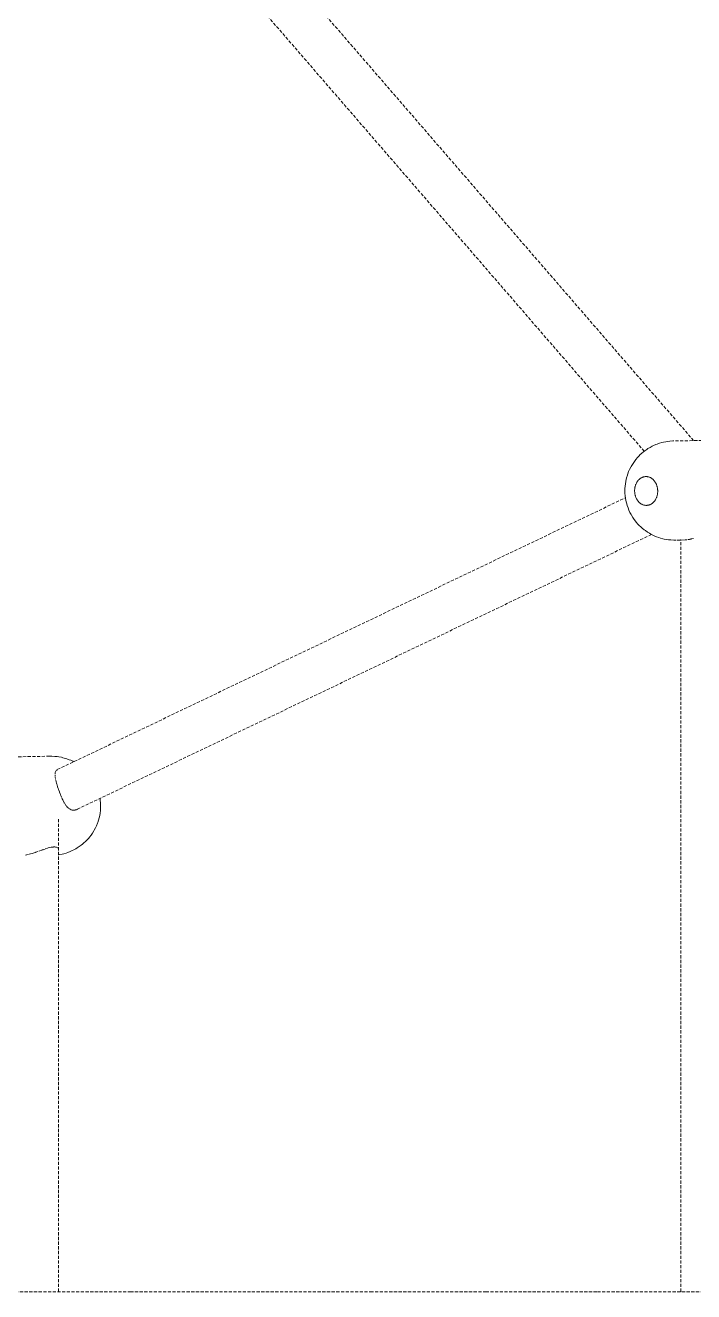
# Model space of a CAD drawing. Header units: millimetres. Extents: x -4710 to 4801, y -2494 to 3533.
# Drawn here: x -252 to 19, y 787 to 1301 of the extents above; entities that cross this region are included whole.
import ezdxf

# ---------------------------------------------------------------- set-up
doc = ezdxf.new("R2010")
doc.units = ezdxf.units.MM
doc.linetypes.add('HIDDEN', pattern=[1.905, 1.27, -0.635])
doc.layers.add('DIKOM_ОБЪЕКТ', color=7, linetype='Continuous')

msp = doc.modelspace()

# ---------------------------------------------------------------- linework, layer by layer
at = {"layer": 'DIKOM_ОБЪЕКТ', "color": 7, "linetype": 'HIDDEN', "lineweight": 15}
for p, q in [((19.047, 1132.001), (-398.033, 1613.602)), ((-1.022, 1127.677), (-411.422, 1601.572)), ((3.675, 1130.386), (4.3, 1130.622)), ((4.3, 1130.622), (5.223, 1130.947)), ((5.223, 1130.947), (6.16, 1131.202)), ((6.16, 1131.202), (6.825, 1131.379)), ((6.825, 1131.379), (7.781, 1131.564)), ((8.465, 1131.676), (7.781, 1131.564)), ((9.434, 1131.789), (8.465, 1131.676)), ((10.643, 1131.865), (9.434, 1131.789)), ((24.372, 1132.087), (10.643, 1131.865)), ((-3.798, 1125.097), (-3.133, 1125.795)), ((-3.133, 1125.795), (-2.748, 1126.192)), ((-2.748, 1126.192), (-2.032, 1126.856)), ((-2.032, 1126.856), (-1.284, 1127.465)), ((-1.284, 1127.465), (-0.817, 1127.844)), ((-0.817, 1127.844), (-0.023, 1128.408)), ((-0.023, 1128.408), (0.499, 1128.743)), ((0.499, 1128.743), (1.336, 1129.256)), ((1.336, 1129.256), (2.196, 1129.705)), ((2.196, 1129.705), (2.781, 1129.997)), ((2.781, 1129.997), (3.675, 1130.386)), ((-7.342, 1119.421), (-6.949, 1120.307)), ((-6.949, 1120.307), (-6.513, 1121.162)), ((-6.513, 1121.162), (-6.326, 1121.519)), ((-6.326, 1121.519), (-5.832, 1122.369)), ((-5.832, 1122.369), (-5.297, 1123.18)), ((-5.297, 1123.18), (-5.018, 1123.556)), ((-5.018, 1123.556), (-4.427, 1124.35)), ((-4.427, 1124.35), (-3.798, 1125.097)), ((-8.672, 1114.501), (-8.515, 1115.456)), ((-8.515, 1115.456), (-8.312, 1116.397)), ((-8.312, 1116.397), (-8.064, 1117.321)), ((-8.064, 1117.321), (-7.996, 1117.565)), ((-7.996, 1117.565), (-7.692, 1118.506)), ((-7.692, 1118.506), (-7.342, 1119.421)), ((-3.981, 1115.103), (-4.1, 1114.897)), ((-3.981, 1115.103), (-3.854, 1115.302)), ((-3.854, 1115.302), (-3.721, 1115.495)), ((-3.582, 1115.679), (-3.721, 1115.495)), ((-3.582, 1115.679), (-3.435, 1115.856)), ((-3.435, 1115.856), (-3.283, 1116.025)), ((-3.283, 1116.025), (-3.125, 1116.185)), ((-2.961, 1116.337), (-3.125, 1116.185)), ((-2.961, 1116.337), (-2.792, 1116.479)), ((-2.792, 1116.479), (-2.618, 1116.613)), ((-2.618, 1116.613), (-2.439, 1116.736)), ((-2.256, 1116.85), (-2.439, 1116.736)), ((-2.256, 1116.85), (-2.069, 1116.954)), ((-2.069, 1116.954), (-1.879, 1117.047)), ((-1.686, 1117.13), (-1.879, 1117.047)), ((-1.686, 1117.13), (-1.49, 1117.202)), ((-1.49, 1117.202), (-1.292, 1117.263)), ((-1.292, 1117.263), (-1.092, 1117.313)), ((-0.89, 1117.353), (-1.092, 1117.313)), ((-0.89, 1117.353), (-0.687, 1117.381)), ((-0.687, 1117.381), (-0.483, 1117.399)), ((-0.278, 1117.405), (-0.483, 1117.399)), ((-0.278, 1117.405), (-0.074, 1117.4)), ((-0.074, 1117.4), (0.131, 1117.384)), ((0.131, 1117.384), (0.334, 1117.357)), ((0.536, 1117.319), (0.334, 1117.357)), ((0.536, 1117.319), (0.737, 1117.27)), ((0.737, 1117.27), (0.936, 1117.21)), ((0.936, 1117.21), (1.133, 1117.14)), ((1.328, 1117.058), (1.133, 1117.14)), ((1.328, 1117.058), (1.519, 1116.966)), ((1.519, 1116.966), (1.708, 1116.865)), ((1.893, 1116.752), (1.708, 1116.865)), ((1.893, 1116.752), (2.074, 1116.629)), ((2.074, 1116.629), (2.25, 1116.497)), ((2.25, 1116.497), (2.422, 1116.356)), ((2.588, 1116.206), (2.422, 1116.356)), ((2.588, 1116.206), (2.748, 1116.046)), ((2.748, 1116.046), (2.903, 1115.879)), ((2.903, 1115.879), (3.052, 1115.703)), ((3.195, 1115.519), (3.052, 1115.703)), ((3.195, 1115.519), (3.331, 1115.328)), ((3.331, 1115.328), (3.461, 1115.129)), ((3.584, 1114.924), (3.461, 1115.129)), ((-8.845, 1112.564), (-8.861, 1111.588)), ((-8.829, 1110.613), (-8.861, 1111.588)), ((-8.845, 1112.564), (-8.782, 1113.536)), ((-8.829, 1110.613), (-8.751, 1109.641)), ((-8.782, 1113.536), (-8.672, 1114.501)), ((-4.917, 1111.8), (-4.919, 1111.546)), ((-4.919, 1111.546), (-4.912, 1111.292)), ((-4.917, 1111.8), (-4.905, 1112.054)), ((-4.912, 1111.292), (-4.897, 1111.038)), ((-4.905, 1112.054), (-4.885, 1112.307)), ((-4.873, 1110.786), (-4.897, 1111.038)), ((-4.856, 1112.558), (-4.885, 1112.307)), ((-4.873, 1110.786), (-4.84, 1110.534)), ((-4.856, 1112.558), (-4.819, 1112.808)), ((-4.798, 1110.285), (-4.84, 1110.534)), ((-4.819, 1112.808), (-4.772, 1113.055)), ((-4.748, 1110.037), (-4.798, 1110.285)), ((-4.772, 1113.055), (-4.717, 1113.3)), ((-4.689, 1109.793), (-4.748, 1110.037)), ((-4.653, 1113.541), (-4.717, 1113.3)), ((-4.653, 1113.541), (-4.581, 1113.78)), ((-4.581, 1113.78), (-4.501, 1114.013)), ((-4.412, 1114.242), (-4.501, 1114.013)), ((-4.412, 1114.242), (-4.316, 1114.466)), ((-4.316, 1114.466), (-4.212, 1114.684)), ((-4.212, 1114.684), (-4.1, 1114.897)), ((3.584, 1114.924), (3.699, 1114.712)), ((3.699, 1114.712), (3.807, 1114.494)), ((3.807, 1114.494), (3.907, 1114.271)), ((3.999, 1114.043), (3.907, 1114.271)), ((3.999, 1114.043), (4.083, 1113.811)), ((4.083, 1113.811), (4.159, 1113.573)), ((4.226, 1113.332), (4.159, 1113.573)), ((4.226, 1113.332), (4.285, 1113.088)), ((4.31, 1110.069), (4.255, 1109.824)), ((4.285, 1113.088), (4.336, 1112.84)), ((4.356, 1110.317), (4.31, 1110.069)), ((4.336, 1112.84), (4.378, 1112.591)), ((4.394, 1110.566), (4.356, 1110.317)), ((4.411, 1112.339), (4.378, 1112.591)), ((4.394, 1110.566), (4.423, 1110.818)), ((4.411, 1112.339), (4.435, 1112.086)), ((4.443, 1111.071), (4.423, 1110.818)), ((4.435, 1112.086), (4.45, 1111.832)), ((4.454, 1111.324), (4.443, 1111.071)), ((4.457, 1111.578), (4.45, 1111.832)), ((4.457, 1111.578), (4.454, 1111.324)), ((-239.313, 998.489), (-8.643, 1108.815)), ((-8.625, 1108.676), (-8.751, 1109.641)), ((-8.453, 1107.722), (-8.625, 1108.676)), ((-8.235, 1106.783), (-8.453, 1107.722)), ((-7.973, 1105.862), (-8.235, 1106.783)), ((-7.973, 1105.862), (-7.901, 1105.632)), ((-7.581, 1104.694), (-7.901, 1105.632)), ((-4.689, 1109.793), (-4.621, 1109.552)), ((-4.545, 1109.314), (-4.621, 1109.552)), ((-4.461, 1109.081), (-4.545, 1109.314)), ((-4.461, 1109.081), (-4.369, 1108.853)), ((-4.269, 1108.63), (-4.369, 1108.853)), ((-4.161, 1108.413), (-4.269, 1108.63)), ((-4.046, 1108.201), (-4.161, 1108.413)), ((-4.046, 1108.201), (-3.924, 1107.996)), ((-3.794, 1107.797), (-3.924, 1107.996)), ((-3.657, 1107.605), (-3.794, 1107.797)), ((-3.657, 1107.605), (-3.515, 1107.422)), ((-3.366, 1107.246), (-3.515, 1107.422)), ((-3.211, 1107.078), (-3.366, 1107.246)), ((-3.05, 1106.919), (-3.211, 1107.078)), ((-3.05, 1106.919), (-2.884, 1106.769)), ((-2.712, 1106.627), (-2.884, 1106.769)), ((-2.536, 1106.495), (-2.712, 1106.627)), ((-2.355, 1106.373), (-2.536, 1106.495)), ((-2.355, 1106.373), (-2.17, 1106.26)), ((-1.982, 1106.158), (-2.17, 1106.26)), ((-1.79, 1106.066), (-1.982, 1106.158)), ((-1.79, 1106.066), (-1.596, 1105.985)), ((-1.399, 1105.914), (-1.596, 1105.985)), ((-1.2, 1105.855), (-1.399, 1105.914)), ((-0.999, 1105.805), (-1.2, 1105.855)), ((-0.999, 1105.805), (-0.796, 1105.767)), ((-0.593, 1105.741), (-0.796, 1105.767)), ((-0.389, 1105.724), (-0.593, 1105.741)), ((-0.184, 1105.72), (-0.389, 1105.724)), ((-0.184, 1105.72), (0.02, 1105.726)), ((0.224, 1105.743), (0.02, 1105.726)), ((0.428, 1105.772), (0.224, 1105.743)), ((0.428, 1105.772), (0.63, 1105.811)), ((0.83, 1105.862), (0.63, 1105.811)), ((1.028, 1105.923), (0.83, 1105.862)), ((1.224, 1105.995), (1.028, 1105.923)), ((1.224, 1105.995), (1.417, 1106.078)), ((1.607, 1106.171), (1.417, 1106.078)), ((1.793, 1106.275), (1.607, 1106.171)), ((1.793, 1106.275), (1.977, 1106.388)), ((2.156, 1106.512), (1.977, 1106.388)), ((2.33, 1106.645), (2.156, 1106.512)), ((2.499, 1106.788), (2.33, 1106.645)), ((2.499, 1106.788), (2.662, 1106.939)), ((2.82, 1107.099), (2.662, 1106.939)), ((2.973, 1107.268), (2.82, 1107.099)), ((3.119, 1107.445), (2.973, 1107.268)), ((3.119, 1107.445), (3.259, 1107.63)), ((3.392, 1107.823), (3.259, 1107.63)), ((3.518, 1108.022), (3.392, 1107.823)), ((3.518, 1108.022), (3.638, 1108.228)), ((3.749, 1108.441), (3.638, 1108.228)), ((3.854, 1108.659), (3.749, 1108.441)), ((3.95, 1108.882), (3.854, 1108.659)), ((3.95, 1108.882), (4.038, 1109.111)), ((4.119, 1109.345), (4.038, 1109.111)), ((4.191, 1109.583), (4.119, 1109.345)), ((4.191, 1109.583), (4.255, 1109.824)), ((-7.217, 1103.781), (-7.581, 1104.694)), ((-6.809, 1102.897), (-7.217, 1103.781)), ((-6.359, 1102.045), (-6.809, 1102.897)), ((-6.359, 1102.045), (-6.167, 1101.705)), ((-5.659, 1100.859), (-6.167, 1101.705)), ((-5.112, 1100.051), (-5.659, 1100.859)), ((-4.526, 1099.286), (-5.112, 1100.051)), ((-4.526, 1099.286), (-4.223, 1098.904)), ((-3.582, 1098.161), (-4.223, 1098.904)), ((-2.906, 1097.467), (-3.582, 1098.161)), ((-2.906, 1097.467), (-2.515, 1097.089)), ((-1.788, 1096.429), (-2.515, 1097.089)), ((-1.031, 1095.826), (-1.788, 1096.429)), ((-1.031, 1095.826), (-0.558, 1095.467)), ((0.245, 1094.909), (-0.558, 1095.467)), ((1.073, 1094.411), (0.245, 1094.909)), ((1.934, 1093.925), (-231.157, 982.44)), ((1.073, 1094.411), (1.617, 1094.087)), ((2.484, 1093.644), (1.617, 1094.087)), ((2.484, 1093.644), (3.075, 1093.373)), ((3.975, 1092.99), (3.075, 1093.373)), ((4.892, 1092.675), (3.975, 1092.99)), ((4.892, 1092.675), (5.531, 1092.457)), ((6.473, 1092.209), (5.531, 1092.457)), ((6.473, 1092.209), (7.14, 1092.054)), ((8.099, 1091.876), (7.14, 1092.054)), ((8.785, 1091.786), (8.099, 1091.876)), ((8.785, 1091.786), (9.755, 1091.68)), ((10.965, 1091.631), (9.755, 1091.68)), ((10.965, 1091.631), (11.887, 1091.634)), ((15.562, 1091.693), (11.887, 1091.634)), ((13.827, 786.675), (13.827, 1091.86)), ((15.752, 1091.711), (16.016, 1091.734)), ((16.023, 1091.735), (16.317, 1091.76)), ((16.679, 1091.818), (17.036, 1091.873)), ((17.164, 1091.893), (17.386, 1091.943)), ((17.442, 1091.955), (17.855, 1092.044)), ((17.88, 1092.049), (18.088, 1092.092)), ((18.088, 1092.092), (18.323, 1092.157)), ((18.345, 1092.163), (19.026, 1092.343)), ((-242.472, 1003.933), (-256.201, 1003.71)), ((-241.549, 1003.936), (-242.472, 1003.933)), ((-241.549, 1003.936), (-240.324, 1003.886)), ((-240.324, 1003.886), (-239.315, 1003.771)), ((-239.315, 1003.771), (-238.652, 1003.687)), ((-238.652, 1003.687), (-237.655, 1003.494)), ((-237.655, 1003.494), (-237.009, 1003.35)), ((-236.031, 1003.081), (-237.009, 1003.35)), ((-235.412, 1002.878), (-236.031, 1003.081)), ((-234.46, 1002.537), (-235.412, 1002.878)), ((-233.874, 1002.279), (-234.46, 1002.537)), ((-232.954, 1001.871), (-233.874, 1002.279)), ((-240.24, 996.82), (-240.188, 997.199)), ((-240.159, 997.303), (-240.102, 997.539)), ((-240.097, 997.556), (-239.969, 997.847)), ((-239.963, 997.859), (-239.787, 998.11)), ((-239.754, 998.142), (-239.576, 998.318)), ((-239.564, 998.327), (-239.367, 998.454)), ((-232.617, 1001.691), (-232.954, 1001.871)), ((-240.225, 995.91), (-240.245, 996.374)), ((-240.192, 995.677), (-240.224, 995.899)), ((-240.069, 994.835), (-240.158, 995.374)), ((-239.946, 994.236), (-240.003, 994.556)), ((-239.814, 993.702), (-239.943, 994.22)), ((-239.623, 992.959), (-239.778, 993.569)), ((-239.536, 992.675), (-239.614, 992.922)), ((-239.424, 992.271), (-239.496, 992.551)), ((-239.222, 991.627), (-239.419, 992.251)), ((-238.976, 990.853), (-239.181, 991.506)), ((-238.869, 990.56), (-238.969, 990.83)), ((-238.733, 990.151), (-238.823, 990.436)), ((-238.489, 989.479), (-238.719, 990.103)), ((-238.206, 988.715), (-238.437, 989.345)), ((-238.069, 988.387), (-238.19, 988.674)), ((-237.918, 988), (-238.005, 988.238)), ((-237.622, 987.301), (-237.904, 987.963)), ((-237.325, 986.636), (-237.533, 987.116)), ((-237.104, 986.189), (-237.311, 986.604)), ((-221.849, 986.032), (-221.958, 986.839)), ((-237.002, 985.985), (-237.104, 986.189)), ((-236.68, 985.36), (-236.987, 985.955)), ((-236.52, 985.094), (-236.673, 985.347)), ((-236.373, 984.849), (-236.52, 985.094)), ((-236.001, 984.257), (-236.329, 984.77)), ((-235.818, 984.012), (-235.987, 984.234)), ((-235.637, 983.773), (-235.818, 984.012)), ((-235.279, 983.348), (-235.584, 983.713)), ((-234.898, 982.972), (-235.264, 983.33)), ((-234.51, 982.667), (-234.881, 982.957)), ((-234.111, 982.415), (-234.376, 982.584)), ((-233.713, 982.23), (-234.103, 982.409)), ((-233.296, 982.106), (-233.695, 982.223)), ((-232.882, 982.048), (-233.287, 982.104)), ((-232.512, 982.051), (-232.872, 982.047)), ((-232.366, 982.065), (-232.039, 982.116)), ((-232.018, 982.12), (-231.598, 982.245)), ((-231.59, 982.248), (-231.168, 982.434)), ((-221.937, 980.901), (-221.816, 981.919)), ((-221.763, 985.006), (-221.849, 986.032)), ((-221.747, 982.946), (-221.816, 981.919)), ((-221.763, 985.006), (-221.729, 983.976)), ((-221.747, 982.946), (-221.729, 983.976)), ((-238.833, 786.675), (-238.833, 978.768)), ((-223.41, 975.756), (-223.028, 976.711)), ((-222.926, 976.986), (-223.028, 976.711)), ((-222.926, 976.986), (-222.605, 977.933)), ((-222.605, 977.933), (-222.333, 978.904)), ((-222.333, 978.904), (-222.11, 979.894)), ((-222.11, 979.894), (-221.937, 980.901)), ((-226.259, 971.108), (-225.638, 971.893)), ((-225.638, 971.893), (-225.058, 972.725)), ((-225.058, 972.725), (-224.521, 973.601)), ((-224.315, 973.947), (-224.521, 973.601)), ((-224.315, 973.947), (-223.84, 974.834)), ((-223.84, 974.834), (-223.41, 975.756)), ((-245.261, 965.965), (-245.005, 966.058)), ((-244.983, 966.067), (-244.306, 966.293)), ((-244.285, 966.3), (-243.817, 966.442)), ((-243.613, 966.513), (-243.287, 966.612)), ((-243.287, 966.612), (-242.989, 966.703)), ((-242.972, 966.708), (-242.387, 966.861)), ((-242.37, 966.865), (-241.827, 966.98)), ((-241.812, 966.983), (-241.31, 967.062)), ((-240.89, 967.102), (-241.297, 967.064)), ((-240.826, 967.108), (-240.414, 967.116)), ((-240.031, 967.087), (-240.343, 967.111)), ((-239.702, 967.022), (-240.022, 967.085)), ((-239.422, 966.922), (-239.695, 967.02)), ((-239.016, 966.614), (-239.188, 966.781)), ((-238.833, 965.969), (-238.834, 966.216)), ((-232.666, 965.912), (-231.775, 966.398)), ((-231.252, 966.718), (-231.775, 966.398)), ((-231.252, 966.718), (-230.404, 967.263)), ((-230.404, 967.263), (-229.585, 967.873)), ((-229.131, 968.223), (-229.585, 967.873)), ((-229.131, 968.223), (-228.361, 968.883)), ((-227.966, 969.266), (-228.361, 968.883)), ((-227.966, 969.266), (-227.25, 969.966)), ((-227.25, 969.966), (-226.57, 970.722)), ((-226.259, 971.108), (-226.57, 970.722)), ((-252.293, 963.79), (-251.798, 963.888)), ((-251.634, 963.931), (-250.959, 964.1)), ((-250.686, 964.169), (-250.236, 964.303)), ((-250.206, 964.312), (-249.591, 964.485)), ((-249.472, 964.526), (-248.757, 964.757)), ((-248.728, 964.766), (-248.355, 964.881)), ((-248.239, 964.923), (-247.998, 965.009)), ((-247.97, 965.019), (-247.232, 965.271)), ((-246.842, 965.406), (-246.47, 965.544)), ((-246.445, 965.554), (-245.725, 965.803)), ((-245.55, 965.859), (-245.261, 965.965)), ((-238.833, 963.926), (-238.334, 964.006)), ((-237.34, 964.206), (-238.334, 964.006)), ((-237.34, 964.206), (-236.697, 964.372)), ((-236.697, 964.372), (-235.723, 964.647)), ((-235.107, 964.871), (-235.723, 964.647)), ((-235.107, 964.871), (-234.161, 965.218)), ((-234.161, 965.218), (-233.234, 965.639)), ((-232.666, 965.912), (-233.234, 965.639)), ((-260.231, 786.675), (-209.706, 786.675)), ((-209.706, 786.675), (-160.322, 786.675)), ((-160.322, 786.675), (-112.179, 786.675)), ((-112.179, 786.675), (-65.374, 786.675)), ((-65.374, 786.675), (-20.002, 786.675)), ((-20.002, 786.675), (23.845, 786.675))]:
    msp.add_line(p, q, dxfattribs=at)

doc.saveas('drawing.dxf')
